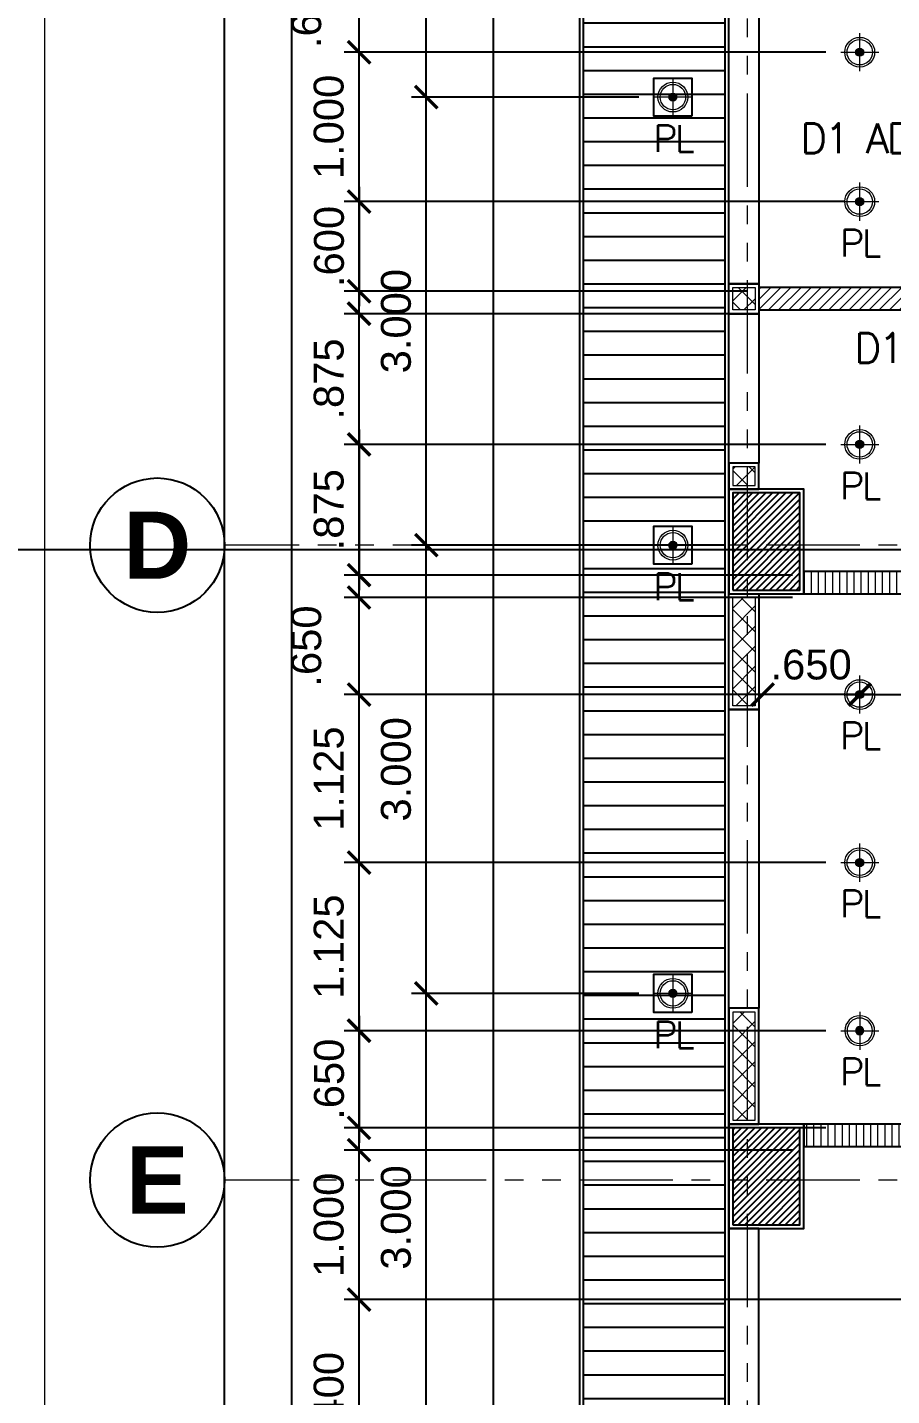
# Model space of a CAD drawing. Header units: metres. Extents: x -12400 to 1, y 0 to 106422.
# Drawn here: x -12243.97 to -12238.19, y 106340.29 to 106349.45 of the extents above; entities that cross this region are included whole.
import ezdxf
from ezdxf.enums import TextEntityAlignment as Align

# ---------------------------------------------------------------- set-up
doc = ezdxf.new("R2010")
doc.units = ezdxf.units.M
doc.header["$PDMODE"] = 35
doc.linetypes.add('CENTER', pattern=[2, 1.25, -0.25, 0.25, -0.25])
doc.linetypes.add('PHANTOM2', pattern=[1.25, 0.625, -0.125, 0.125, -0.125, 0.125, -0.125])
for name, color, linetype, lineweight in [('A-DIM-100', 8, 'Continuous', 0), ('DIM 001', 251, 'Continuous', 13), ('HATCH', 250, 'Continuous', 5), ('LAYOUT', 1, 'Continuous', 20), ('LF 001', 51, 'Continuous', 20), ('TBLOCK-BORDER-OUTSIDE', 240, 'Continuous', 0)]:
    doc.layers.add(name, color=color, linetype=linetype, lineweight=lineweight)
for name, color, linetype in [('E_FIX_LIGHT1', 2, 'Continuous'), ('lighting', 1, 'Continuous'), ('S-GRID', 155, 'Continuous'), ('stone', 15, 'Continuous'), ('txt', 2, 'Continuous')]:
    doc.layers.add(name, color=color, linetype=linetype)
doc.layers.add('GUIDELINES', color=206, linetype='Continuous', plot=False)
doc.styles.add('DIMTXT-100', font='arial.ttf')
doc.styles.add('sans serif', font='sanssb__.ttf')
doc.styles.add('swis721', font='swiss.ttf')
doc.styles.add('T.25', font='romans.shx', dxfattribs={"height": 0.2})
doc.dimstyles.new('D-100', dxfattribs={"dimtxt": 0.2, "dimasz": 0.15, "dimexe": 0.1, "dimexo": 0.1, "dimgap": 0.1, "dimtad": 1, "dimdec": 3, "dimzin": 4, "dimdsep": 46, "dimtxsty": 'DIMTXT-100', "dimblk": 'ARCHTICK', "dimcen": 0.2, "dimdle": 0.1, "dimclrd": 8, "dimclre": 8, "dimclrt": 2, "dimadec": 0, "dimazin": 1, "dimtfac": 1, "dimtdec": 3, "dimtofl": 0, "dimtmove": 2, "dimatfit": 3, "dimfxl": 1, "dimarcsym": 0})
doc.dimstyles.new('DIM 200', dxfattribs={"dimtxt": 200, "dimasz": 1, "dimexe": 0, "dimexo": 40, "dimgap": 50, "dimtad": 1, "dimtoh": 1, "dimdec": 0, "dimlfac": 2, "dimtxsty": 'swis721', "dimblk": 'CIR', "dimcen": 0, "dimclrd": 155, "dimclre": 155, "dimclrt": 4, "dimadec": 0, "dimazin": 0, "dimtfac": 1, "dimtdec": 0, "dimtix": 1, "dimtmove": 1, "dimatfit": 3, "dimldrblk": 'CIR', "dimfxl": 0, "dimarcsym": 0})

# ---------------------------------------------------------------- blocks, each defined once
blk = doc.blocks.new('CIR')
at = {"color": 4}
blk.add_circle((0, 0), 50, dxfattribs=at)
blk = doc.blocks.new('grid_designation')
blk.add_circle((0, 500), 500)
at = {"color": 3, "style": 'sans serif'}
blk.add_attdef('A', text='', height=471, dxfattribs=at).set_placement((0, 500), align=Align.MIDDLE_CENTER)
blk = doc.blocks.new('*U92')
at = {"layer": 'HATCH'}
h = blk.add_hatch(dxfattribs=at)
h.set_pattern_fill('ANSI37', color=256, scale=0.03, angle=-180)
h.set_pattern_definition([(225, (-0.9125000000286692, 0), (0.06735192090801863, -0.06735192090801868), []), (314.9999999999999, (-0.9125000000286692, 0), (0.06735192090801868, 0.06735192090801861), [])])
h.paths.add_polyline_path([(0.02500000000873115, 0.1749999999883585), (0.02500000000873115, 0.02499999999417923), (0.1499999999767877, 0.02499999999417923), (0.1499999999767877, 0.1749999999883585)])
blk.add_lwpolyline([(0, 0.1999999999825377), (0, 0), (0.1749999999709669, 0), (0.1749999999709669, 0.1999999999825377)], close=True)
blk.add_lwpolyline([(0.02500000000873115, 0.1749999999883585), (0.02500000000873115, 0.02499999999417923), (0.1499999999767877, 0.02499999999417923), (0.1499999999767877, 0.1749999999883585)], close=True, dxfattribs=at)
blk = doc.blocks.new('*U38')
at = {"layer": 'HATCH'}
h = blk.add_hatch(dxfattribs=at)
h.set_pattern_fill('ANSI37', color=256, scale=0.03, angle=-180)
h.set_pattern_definition([(225, (-0.3124999999937447, 0), (0.06735192090801863, -0.06735192090801868), []), (314.9999999999999, (-0.3124999999937447, 0), (0.06735192090801868, 0.06735192090801861), [])])
h.paths.add_polyline_path([(0.02500000000873115, 0.1749999999883585), (0.02500000000873115, 0.02499999999417923), (0.7500000000117122, 0.02499999999417923), (0.7500000000117122, 0.1749999999883585)])
blk.add_lwpolyline([(0, 0.1999999999825377), (0, 0), (0.7750000000058914, 0), (0.7750000000058914, 0.1999999999825377)], close=True)
blk.add_lwpolyline([(0.02500000000873115, 0.1749999999883585), (0.02500000000873115, 0.02499999999417923), (0.7500000000117122, 0.02499999999417923), (0.7500000000117122, 0.1749999999883585)], close=True, dxfattribs=at)
blk = doc.blocks.new('*U93')
at = {"layer": 'HATCH'}
h = blk.add_hatch(dxfattribs=at)
h.set_pattern_fill('ANSI37', color=256, scale=0.03, angle=-180)
h.set_pattern_definition([(225, (-0.8874999999326265, 0), (0.06735192090801863, -0.06735192090801868), []), (314.9999999999999, (-0.8874999999326265, 0), (0.06735192090801868, 0.06735192090801861), [])])
h.paths.add_polyline_path([(0.02500000000873115, 0.1749999999883585), (0.02500000000873115, 0.02499999999417923), (0.1750000000728303, 0.02499999999417923), (0.1750000000728303, 0.1749999999883585)])
blk.add_lwpolyline([(0, 0.1999999999825377), (0, 0), (0.2000000000670096, 0), (0.2000000000670096, 0.1999999999825377)], close=True)
blk.add_lwpolyline([(0.02500000000873115, 0.1749999999883585), (0.02500000000873115, 0.02499999999417923), (0.1750000000728303, 0.02499999999417923), (0.1750000000728303, 0.1749999999883585)], close=True, dxfattribs=at)
blk = doc.blocks.new('*U99')
at = {"layer": 'HATCH'}
h = blk.add_hatch(dxfattribs=at)
h.set_pattern_fill('ANSI31', color=256, scale=0.015)
h.set_pattern_definition([(45, (12093.99919102858, -106406.0665946045), (-0.03367596045400933, 0.03367596045400933), [])])
h.paths.add_polyline_path([(0, 0.1499999999941792), (0, 0), (2.725000000077557, 0), (2.725000000077557, 0.1499999999941792)])
at = {"color": 3}
blk.add_lwpolyline([(2.725000000077557, 0), (2.725000000077557, 0.1499999999941792), (0, 0.1499999999941792), (0, 0)], close=True, dxfattribs=at)
blk = doc.blocks.new('*U85')
at = {"layer": 'HATCH'}
h = blk.add_hatch(dxfattribs=at)
h.set_pattern_fill('ANSI31', color=256, scale=0.015, angle=45)
h.set_pattern_definition([(90, (12098.36169102851, -106406.4165946045), (-0.04762500000000001, 0), [])])
h.paths.add_polyline_path([(0, 0.1499999999796273), (0, 0), (7.087499999999636, 0), (7.087499999999636, 0.1499999999796273)])
at = {"color": 3}
blk.add_lwpolyline([(7.087499999999636, 0), (7.087499999999636, 0.1499999999796273), (0, 0.1499999999796273), (0, 0)], close=True, dxfattribs=at)
blk = doc.blocks.new('*U88')
at = {"layer": 'HATCH'}
h = blk.add_hatch(dxfattribs=at)
h.set_pattern_fill('ANSI31', color=256, scale=0.015, angle=45)
h.set_pattern_definition([(90, (12093.94919102851, -106406.4165946045), (-0.04762500000000001, 0), [])])
h.paths.add_polyline_path([(0, 0.1499999999796273), (0, 0), (2.675000000008367, 0), (2.675000000008367, 0.1499999999796273)])
at = {"color": 3}
blk.add_lwpolyline([(2.675000000008367, 0), (2.675000000008367, 0.1499999999796273), (0, 0.1499999999796273), (0, 0)], close=True, dxfattribs=at)
blk = doc.blocks.new('2FCOLUMNS')
h = blk.add_hatch()
h.set_pattern_fill('ANSI31', color=8, scale=0.01)
h.set_pattern_definition([(45, (12128.21296792571, -106237.5702236537), (-0.02245064030267288, 0.02245064030267288), [])])
h.paths.add_polyline_path([(0.02499999999599822, 18.02499999999418), (0.4749999999967258, 18.02499999999418), (0.4749999999967258, 18.67500000000291), (0.02499999999599822, 18.67500000000291)])
h.paths.add_polyline_path([(4.924999999997453, 18.67500000000291), (4.924999999997453, 18.22499999999127), (4.274999999997817, 18.22499999999127), (4.274999999997817, 18.67500000000291)])
h.paths.add_polyline_path([(9.174999999997453, 18.02499999999418), (8.724999999996726, 18.02499999999418), (8.724999999996726, 18.67500000000291), (9.174999999997453, 18.67500000000291)])
h.paths.add_polyline_path([(13.42499999999745, 17.52499999999418), (13.42499999999745, 17.97500000000582), (12.77499999999782, 17.97500000000582), (12.77499999999782, 17.52499999999418)])
h.paths.add_polyline_path([(17.024999999996, 18.02499999999418), (17.47499999999673, 18.02499999999418), (17.47499999999673, 18.67500000000291), (17.024999999996, 18.67500000000291)])
h.paths.add_polyline_path([(21.274999999996, 18.67500000000291), (21.274999999996, 18.22499999999127), (21.92499999999563, 18.22499999999127), (21.92499999999563, 18.67500000000291)])
h.paths.add_polyline_path([(26.17499999999563, 18.02499999999418), (25.72499999999491, 18.02499999999418), (25.72499999999491, 18.67500000000291), (26.17499999999563, 18.67500000000291)])
h.paths.add_polyline_path([(26.17499999999563, 13.27499999999418), (25.72499999999491, 13.27499999999418), (25.72499999999491, 13.92500000000291), (26.17499999999563, 13.92500000000291)])
h.paths.add_polyline_path([(21.37499999999636, 13.27499999999418), (21.82499999999709, 13.27499999999418), (21.82499999999709, 13.92500000000291), (21.37499999999636, 13.92500000000291)])
h.paths.add_polyline_path([(17.024999999996, 13.27499999999418), (17.47499999999673, 13.27499999999418), (17.47499999999673, 13.92500000000291), (17.024999999996, 13.92500000000291)])
h.paths.add_polyline_path([(12.92499999999563, 13.27499999999418), (13.32499999999709, 13.27499999999418), (13.32499999999709, 13.67500000000291), (12.92499999999563, 13.67500000000291)])
h.paths.add_polyline_path([(9.174999999997453, 13.27499999999418), (8.724999999996726, 13.27499999999418), (8.724999999996726, 13.92500000000291), (9.174999999997453, 13.92500000000291)])
h.paths.add_polyline_path([(4.82499999999709, 13.27499999999418), (4.374999999996362, 13.27499999999418), (4.374999999996362, 13.92500000000291), (4.82499999999709, 13.92500000000291)])
h.paths.add_polyline_path([(0.02499999999599822, 13.27499999999418), (0.4749999999967258, 13.27499999999418), (0.4749999999967258, 13.92500000000291), (0.02499999999599822, 13.92500000000291)])
h.paths.add_polyline_path([(0.02499999999599822, 9.02499999999418), (0.4749999999967258, 9.02499999999418), (0.4749999999967258, 9.67500000000291), (0.02499999999599822, 9.67500000000291)])
h.paths.add_polyline_path([(9.174999999997453, 9.02499999999418), (8.724999999996726, 9.02499999999418), (8.724999999996726, 9.67500000000291), (9.174999999997453, 9.67500000000291)])
h.paths.add_polyline_path([(17.024999999996, 9.02499999999418), (17.47499999999673, 9.02499999999418), (17.47499999999673, 9.67500000000291), (17.024999999996, 9.67500000000291)])
h.paths.add_polyline_path([(26.17499999999563, 9.02499999999418), (25.72499999999491, 9.02499999999418), (25.72499999999491, 9.67500000000291), (26.17499999999563, 9.67500000000291)])
h.paths.add_polyline_path([(26.17499999999563, 4.774999999994179), (25.72499999999491, 4.774999999994179), (25.72499999999491, 5.42500000000291), (26.17499999999563, 5.42500000000291)])
h.paths.add_polyline_path([(21.82499999999709, 4.774999999994179), (21.37499999999636, 4.774999999994179), (21.37499999999636, 5.42500000000291), (21.82499999999709, 5.42500000000291)])
h.paths.add_polyline_path([(17.024999999996, 4.774999999994179), (17.47499999999673, 4.774999999994179), (17.47499999999673, 5.42500000000291), (17.024999999996, 5.42500000000291)])
h.paths.add_polyline_path([(13.32499999999709, 4.774999999994179), (12.87499999999636, 4.774999999994179), (12.87499999999636, 5.42500000000291), (13.32499999999709, 5.42500000000291)])
h.paths.add_polyline_path([(9.174999999997453, 4.774999999994179), (8.724999999996726, 4.774999999994179), (8.724999999996726, 5.42500000000291), (9.174999999997453, 5.42500000000291)])
h.paths.add_polyline_path([(4.374999999996362, 4.774999999994179), (4.82499999999709, 4.774999999994179), (4.82499999999709, 5.42500000000291), (4.374999999996362, 5.42500000000291)])
h.paths.add_polyline_path([(0.02499999999599822, 4.774999999994179), (0.4749999999967258, 4.774999999994179), (0.4749999999967258, 5.42500000000291), (0.02499999999599822, 5.42500000000291)])
h.paths.add_polyline_path([(0.02499999999599822, 2.25), (0.4749999999967258, 2.25), (0.4749999999967258, 2.900000000008731), (0.02499999999599822, 2.900000000008731)])
h.paths.add_polyline_path([(0.0249999999996362, 0.02499999999417923), (0.4250000000010914, 0.02499999999417923), (0.4250000000010914, 0.4250000000029104), (0.0249999999996362, 0.4250000000029104)])
h.paths.add_polyline_path([(2.899999999997817, 0.02500000000873115), (2.899999999997817, 0.4750000000203727), (2.249999999998181, 0.4750000000203727), (2.249999999998181, 0.02500000000873115)])
h.paths.add_polyline_path([(4.924999999997453, 0.02500000000873115), (4.924999999997453, 0.4750000000203727), (4.274999999997817, 0.4750000000203727), (4.274999999997817, 0.02500000000873115)])
h.paths.add_polyline_path([(9.174999999997453, 0.02500000000873115), (8.724999999996726, 0.02500000000873115), (8.724999999996726, 0.6750000000174623), (9.174999999997453, 0.6750000000174623)])
h.paths.add_polyline_path([(13.42499999999745, 1.025000000008731), (13.42499999999745, 1.475000000020373), (12.77499999999782, 1.475000000020373), (12.77499999999782, 1.025000000008731)])
h.paths.add_polyline_path([(17.024999999996, 0.02500000000873115), (17.47499999999673, 0.02500000000873115), (17.47499999999673, 0.6750000000174623), (17.024999999996, 0.6750000000174623)])
h.paths.add_polyline_path([(21.274999999996, 0.02500000000873115), (21.274999999996, 0.4750000000203727), (21.92499999999563, 0.4750000000203727), (21.92499999999563, 0.02500000000873115)])
h.paths.add_polyline_path([(26.17499999999563, 0.02500000000873115), (25.72499999999491, 0.02500000000873115), (25.72499999999491, 0.6750000000174623), (26.17499999999563, 0.6750000000174623)])
at = {"color": 7}
for points in [[(-3.637978807091713e-12, 9), (0.499999999996362, 9), (0.499999999996362, 9.69999999999709), (-3.637978807091713e-12, 9.69999999999709)], [(-3.637978807091713e-12, 4.75), (0.499999999996362, 4.75), (0.499999999996362, 5.44999999999709), (-3.637978807091713e-12, 5.44999999999709)]]:
    blk.add_lwpolyline(points, close=True, dxfattribs=at)
at = {"layer": 'stone', "color": 5}
for points in [[(0.02499999999599822, 9.02499999999418), (0.4749999999967258, 9.02499999999418), (0.4749999999967258, 9.67500000000291), (0.02499999999599822, 9.67500000000291)], [(0.02499999999599822, 4.774999999994179), (0.4749999999967258, 4.774999999994179), (0.4749999999967258, 5.42500000000291), (0.02499999999599822, 5.42500000000291)]]:
    blk.add_lwpolyline(points, close=True, dxfattribs=at)
blk = doc.blocks.new('L1')
at = {"layer": 'LF 001', "lineweight": 20, "ltscale": 1500}
h = blk.add_hatch(color=256, dxfattribs=at)
edge = h.paths.add_edge_path()
edge.add_arc((1.13686837721616e-13, -1.13686837721616e-13), 0.0318958546358772, 0, 360)
at = {"layer": 'LF 001', "color": 76, "lineweight": 18, "ltscale": 1500}
for points in [[(1.13686837721616e-13, 0.1499999999997499), (1.13686837721616e-13, -0.1500000000000909)], [(-0.1499999999999773, -1.13686837721616e-13), (0.1500000000000909, -1.13686837721616e-13)]]:
    blk.add_lwpolyline(points, dxfattribs=at)
at = {"layer": 'LF 001', "ltscale": 1500}
blk.add_lwpolyline([(-0.09999999999990905, -1.13686837721616e-13, -1), (0.1000000000000227, -1.13686837721616e-13, -1)], format="xyb", close=True, dxfattribs=at)
at = {"layer": 'LF 001', "lineweight": 20, "ltscale": 1500}
blk.add_circle((1.13686837721616e-13, -1.13686837721616e-13), 0.0318958546358772, dxfattribs=at)
blk = doc.blocks.new('LO')
at = {"layer": 'LAYOUT', "xscale": 1000, "yscale": 1000, "zscale": 1000}
blk.add_blockref('L1', (0, 0), dxfattribs=at)
blk = doc.blocks.new('*U1960')
at = {"layer": 'LF 001', "ltscale": 1500}
blk.add_circle((0, -3.995415109869782e-14), 0.0998520709958535, dxfattribs=at)
at = {"layer": 'lighting', "xscale": 0.0008492979043710491, "yscale": 0.0008492979043710491, "zscale": 0.0008492979043710491}
blk.add_blockref('LO', (0, -3.995415109869782e-14), dxfattribs=at)
blk = doc.blocks.new('RCP_2F')
h = blk.add_hatch()
h.set_pattern_fill('ANSI31', color=8, scale=0.05, angle=135)
h.set_pattern_definition([(180, (0, 0), (-1.387778780781446e-17, -0.15875), [])])
h.paths.add_polyline_path([(-12128.23796792571, 106309.9525612784), (-12129.18796792572, 106310.9025612784), (-12129.18796792572, 106290.3232719565), (-12128.23796792571, 106291.2732719565)])
at = {"color": 1}
for points in [[(-12128.21296792572, 106309.9629166174), (-12129.21296792572, 106310.9629166174), (-12129.21296792572, 106290.2629166174), (-12128.21296792571, 106291.2629166174)], [(-12128.21296792572, 106304.3379166175), (-12128.01296792574, 106304.3379166175), (-12128.01296792574, 106302.3379166175), (-12128.21296792572, 106302.3379166175)], [(-12128.46057324005, 106303.4605219318), (-12128.71536261136, 106303.4605219318), (-12128.71536261136, 106303.7153113031), (-12128.46057324005, 106303.7153113031)], [(-12128.21296792572, 106302.1379166174), (-12128.01296792573, 106302.1379166174), (-12128.01296792573, 106301.1379166174), (-12128.21296792572, 106301.1379166174)], [(-12128.46057324005, 106300.4605219318), (-12128.71536261136, 106300.4605219318), (-12128.71536261136, 106300.7153113031), (-12128.46057324005, 106300.7153113031)], [(-12128.21296792572, 106299.4879166174), (-12128.01296792573, 106299.4879166174), (-12128.01296792573, 106297.4879166174), (-12128.21296792572, 106297.4879166174)], [(-12128.46057324005, 106297.4605219318), (-12128.71536261136, 106297.4605219318), (-12128.71536261136, 106297.7153113031), (-12128.46057324005, 106297.7153113031)], [(-12128.21296792572, 106294.1879166174), (-12128.01296792573, 106294.1879166174), (-12128.01296792573, 106296.0129166174), (-12128.21296792572, 106296.0129166174)]]:
    blk.add_lwpolyline(points, close=True, dxfattribs=at)
at = {"color": 8}
blk.add_lwpolyline([(-12128.23796792571, 106309.9525612784), (-12129.18796792572, 106310.9025612784), (-12129.18796792572, 106290.3232719565), (-12128.23796792571, 106291.2732719565)], close=True, dxfattribs=at)
for name, p in [('2FCOLUMNS', (-12128.21296792571, 106291.2629166174)), ('*U99', (-12128.01296792574, 106302.1629166174)), ('*U85', (-12127.71296792572, 106300.2629166174)), ('*U88', (-12127.71296792572, 106296.5629166174))]:
    blk.add_blockref(name, p)
at = {"xscale": -1, "rotation": 90}
for name, p in [('*U93', (-12128.01296792574, 106302.3379166175)), ('*U38', (-12128.01296792573, 106300.2629166174))]:
    blk.add_blockref(name, p, dxfattribs=at)
at = {"rotation": 90}
for name, p in [('*U92', (-12128.01296792573, 106300.9629166174)), ('*U38', (-12128.01296792573, 106296.7129166174))]:
    blk.add_blockref(name, p, dxfattribs=at)
at = {"layer": 'E_FIX_LIGHT1'}
for p, rotation in [((-12127.33796792573, 106303.8879166174), 90), ((-12128.58796792571, 106303.5879166174), 270), ((-12127.33796792573, 106302.8879166174), 90), ((-12127.33796792573, 106301.2629166174), 90), ((-12128.58796792571, 106300.5879166174), 270), ((-12127.33796792573, 106299.5879166174), 90), ((-12127.33796792573, 106298.4629166174), 90), ((-12128.58796792571, 106297.5879166174), 270)]:
    blk.add_blockref('*U1960', p, dxfattribs=dict(at, rotation=rotation))
at = {"layer": 'E_FIX_LIGHT1', "xscale": -1, "rotation": 90}
blk.add_blockref('*U1960', (-12127.33796792573, 106297.3379166174), dxfattribs=at)
at = {"layer": 'txt', "color": 6, "linetype": 'Continuous', "char_height": 0.18, "attachment_point": 5, "style": 'T.25'}
for insert in [(-12128.58796792571, 106303.3105219318), (-12127.33796792573, 106302.6105219318), (-12127.33796792573, 106300.9855219318), (-12128.58796792571, 106300.3105219318), (-12127.33796792573, 106299.313211), (-12127.33796792573, 106298.188211), (-12128.58796792571, 106297.3105219318), (-12127.33796792573, 106297.063211)]:
    blk.add_mtext_dynamic_manual_height_columns('{\\T0.9;PL}', width=0.6453045245441018, gutter_width=0.001, heights=[0], dxfattribs=dict(at, insert=insert))
blk = doc.blocks.new('_ArchTick')
at = {"color": 0, "linetype": 'ByBlock', "const_width": 0.15}
blk.add_lwpolyline([(-0.5, -0.5), (0.5, 0.5)], dxfattribs=at)
blk = doc.blocks.new('*D705')
at = {"layer": 'DEFPOINTS', "color": 0, "transparency": 16777216}
for p in [(-12241.75441529415, 106340.9365394432), (-12237.95441529416, 106340.9365394432), (-12238.45441529417, 106339.5365394432)]:
    blk.add_point(p, dxfattribs=at)
at = {"layer": 'DIM 001', "color": 8, "lineweight": -2, "transparency": 16777216}
for p, q in [((-12241.75441529415, 106339.4365394432), (-12241.75441529415, 106341.0365394432)), ((-12238.05441529416, 106340.9365394432), (-12241.85441529415, 106340.9365394432)), ((-12238.55441529417, 106339.5365394432), (-12241.85441529415, 106339.5365394432))]:
    blk.add_line(p, q, dxfattribs=at)
at = {"layer": 'DIM 001', "color": 8, "lineweight": -2, "transparency": 16777216, "xscale": 0.15, "yscale": 0.15, "zscale": 0.15}
for p, rotation in [((-12241.75441529415, 106340.9365394432), 90), ((-12241.75441529415, 106339.5365394432), 270)]:
    blk.add_blockref('_ArchTick', p, dxfattribs=dict(at, rotation=rotation))
at = {"layer": 'DIM 001', "color": 2, "transparency": 16777216, "insert": (-12241.95652989167, 106340.2365394432), "char_height": 0.2, "attachment_point": 5, "rotation": 90, "style": 'DIMTXT-100'}
blk.add_mtext('1.400', dxfattribs=at)
blk = doc.blocks.new('*D706')
at = {"layer": 'DEFPOINTS', "color": 0, "transparency": 16777216}
for p in [(-12241.75441529416, 106341.9365394432), (-12238.75441529414, 106341.9365394432), (-12237.95441529416, 106340.9365394432)]:
    blk.add_point(p, dxfattribs=at)
at = {"layer": 'DIM 001', "color": 8, "lineweight": -2, "transparency": 16777216}
for p, q in [((-12241.75441529416, 106340.8365394432), (-12241.75441529416, 106342.0365394432)), ((-12238.85441529414, 106341.9365394432), (-12241.85441529416, 106341.9365394432)), ((-12238.05441529416, 106340.9365394432), (-12241.85441529416, 106340.9365394432))]:
    blk.add_line(p, q, dxfattribs=at)
at = {"layer": 'DIM 001', "color": 8, "lineweight": -2, "transparency": 16777216, "xscale": 0.15, "yscale": 0.15, "zscale": 0.15}
for p, rotation in [((-12241.75441529416, 106341.9365394432), 90), ((-12241.75441529416, 106340.9365394432), 270)]:
    blk.add_blockref('_ArchTick', p, dxfattribs=dict(at, rotation=rotation))
at = {"layer": 'DIM 001', "color": 2, "transparency": 16777216, "insert": (-12241.95652989168, 106341.4365394432), "char_height": 0.2, "attachment_point": 5, "rotation": 90, "style": 'DIMTXT-100'}
blk.add_mtext('1.000', dxfattribs=at)
blk = doc.blocks.new('*D709')
at = {"layer": 'DEFPOINTS', "color": 0, "transparency": 16777216}
for p in [(-12238.53180997982, 106342.7365394432), (-12241.75441529415, 106342.0865394432), (-12238.53180997982, 106342.0865394432)]:
    blk.add_point(p, dxfattribs=at)
at = {"layer": 'DIM 001', "color": 8, "lineweight": -2, "transparency": 16777216}
for p, q in [((-12241.75441529415, 106342.8365394432), (-12241.75441529415, 106341.9865394432)), ((-12238.63180997982, 106342.7365394432), (-12241.85441529415, 106342.7365394432)), ((-12238.63180997982, 106342.0865394432), (-12241.85441529415, 106342.0865394432))]:
    blk.add_line(p, q, dxfattribs=at)
at = {"layer": 'DIM 001', "color": 8, "lineweight": -2, "transparency": 16777216, "xscale": 0.15, "yscale": 0.15, "zscale": 0.15}
for p, rotation in [((-12241.75441529415, 106342.7365394432), 90), ((-12241.75441529415, 106342.0865394432), 270)]:
    blk.add_blockref('_ArchTick', p, dxfattribs=dict(at, rotation=rotation))
at = {"layer": 'DIM 001', "color": 2, "transparency": 16777216, "insert": (-12241.95441529413, 106342.4115394432), "char_height": 0.2, "attachment_point": 5, "rotation": 90, "style": 'DIMTXT-100'}
blk.add_mtext('.650', dxfattribs=at)
blk = doc.blocks.new('*D710')
at = {"layer": 'DEFPOINTS', "color": 0, "transparency": 16777216}
for p in [(-12241.75441529416, 106343.8615394432), (-12238.53180997982, 106343.8615394432), (-12238.53180997982, 106342.7365394432)]:
    blk.add_point(p, dxfattribs=at)
at = {"layer": 'DIM 001', "color": 8, "lineweight": -2, "transparency": 16777216}
for p, q in [((-12241.75441529416, 106342.6365394432), (-12241.75441529416, 106343.9615394432)), ((-12238.63180997982, 106343.8615394432), (-12241.85441529416, 106343.8615394432)), ((-12238.63180997982, 106342.7365394432), (-12241.85441529416, 106342.7365394432))]:
    blk.add_line(p, q, dxfattribs=at)
at = {"layer": 'DIM 001', "color": 8, "lineweight": -2, "transparency": 16777216, "xscale": 0.15, "yscale": 0.15, "zscale": 0.15}
for p, rotation in [((-12241.75441529416, 106343.8615394432), 90), ((-12241.75441529416, 106342.7365394432), 270)]:
    blk.add_blockref('_ArchTick', p, dxfattribs=dict(at, rotation=rotation))
at = {"layer": 'DIM 001', "color": 2, "transparency": 16777216, "insert": (-12241.95652989167, 106343.2990394432), "char_height": 0.2, "attachment_point": 5, "rotation": 90, "style": 'DIMTXT-100'}
blk.add_mtext('1.125', dxfattribs=at)
blk = doc.blocks.new('*D711')
at = {"layer": 'DEFPOINTS', "color": 0, "transparency": 16777216}
for p in [(-12241.75441529416, 106344.9865394432), (-12238.53180997982, 106344.9865394432), (-12238.53180997982, 106343.8615394432)]:
    blk.add_point(p, dxfattribs=at)
at = {"layer": 'DIM 001', "color": 8, "lineweight": -2, "transparency": 16777216}
for p, q in [((-12241.75441529416, 106343.7615394432), (-12241.75441529416, 106345.0865394432)), ((-12238.63180997982, 106344.9865394432), (-12241.85441529416, 106344.9865394432)), ((-12238.63180997982, 106343.8615394432), (-12241.85441529416, 106343.8615394432))]:
    blk.add_line(p, q, dxfattribs=at)
at = {"layer": 'DIM 001', "color": 8, "lineweight": -2, "transparency": 16777216, "xscale": 0.15, "yscale": 0.15, "zscale": 0.15}
for p, rotation in [((-12241.75441529416, 106344.9865394432), 90), ((-12241.75441529416, 106343.8615394432), 270)]:
    blk.add_blockref('_ArchTick', p, dxfattribs=dict(at, rotation=rotation))
at = {"layer": 'DIM 001', "color": 2, "transparency": 16777216, "insert": (-12241.95652989167, 106344.4240394432), "char_height": 0.2, "attachment_point": 5, "rotation": 90, "style": 'DIMTXT-100'}
blk.add_mtext('1.125', dxfattribs=at)
blk = doc.blocks.new('*D712')
at = {"layer": 'DEFPOINTS', "color": 0, "transparency": 16777216}
for p in [(-12241.75441529417, 106345.6365394432), (-12238.75441529414, 106345.6365394432), (-12238.53180997982, 106344.9865394432)]:
    blk.add_point(p, dxfattribs=at)
at = {"layer": 'DIM 001', "color": 8, "lineweight": -2, "transparency": 16777216}
for p, q in [((-12241.75441529417, 106344.8865394432), (-12241.75441529417, 106345.7365394432)), ((-12238.85441529414, 106345.6365394432), (-12241.85441529417, 106345.6365394432)), ((-12238.63180997982, 106344.9865394432), (-12241.85441529417, 106344.9865394432))]:
    blk.add_line(p, q, dxfattribs=at)
at = {"layer": 'DIM 001', "color": 8, "lineweight": -2, "transparency": 16777216, "xscale": 0.15, "yscale": 0.15, "zscale": 0.15}
for p, rotation in [((-12241.75441529417, 106345.6365394432), 90), ((-12241.75441529417, 106344.9865394432), 270)]:
    blk.add_blockref('_ArchTick', p, dxfattribs=dict(at, rotation=rotation))
at = {"layer": 'DIM 001', "color": 2, "transparency": 16777216, "insert": (-12242.10652989168, 106345.3115394432), "char_height": 0.2, "attachment_point": 5, "rotation": 90, "style": 'DIMTXT-100'}
blk.add_mtext('.650', dxfattribs=at)
blk = doc.blocks.new('*D713')
at = {"layer": 'DEFPOINTS', "color": 0, "transparency": 16777216}
for p in [(-12238.40441529416, 106344.9865394432), (-12237.09191529414, 106344.9865394432), (-12237.09191529414, 106344.9865394432)]:
    blk.add_point(p, dxfattribs=at)
at = {"layer": 'DIM 001', "color": 8, "lineweight": -2, "transparency": 16777216}
blk.add_line((-12238.50441529416, 106344.9865394432), (-12236.99191529414, 106344.9865394432), dxfattribs=at)
at = {"layer": 'DIM 001', "color": 8, "lineweight": -2, "transparency": 16777216, "xscale": 0.15, "yscale": 0.15, "zscale": 0.15, "rotation": 180}
blk.add_blockref('_ArchTick', (-12238.40441529416, 106344.9865394432), dxfattribs=at)
at = {"layer": 'DIM 001', "color": 8, "lineweight": -2, "transparency": 16777216, "xscale": 0.15, "yscale": 0.15, "zscale": 0.15}
blk.add_blockref('_ArchTick', (-12237.09191529414, 106344.9865394432), dxfattribs=at)
at = {"layer": 'DIM 001', "color": 2, "transparency": 16777216, "insert": (-12237.74816529415, 106345.1887222535), "char_height": 0.2, "attachment_point": 5, "style": 'DIMTXT-100'}
blk.add_mtext('1.313', dxfattribs=at)
blk = doc.blocks.new('*D627')
at = {"layer": 'DEFPOINTS', "color": 0, "transparency": 16777216}
for p in [(-12239.05441529416, 106344.9865394432), (-12239.05441529416, 106344.9865394432), (-12238.40441529416, 106344.9865394432)]:
    blk.add_point(p, dxfattribs=at)
at = {"layer": 'DIM 001', "color": 8, "lineweight": -2, "transparency": 16777216}
blk.add_line((-12238.30441529416, 106344.9865394432), (-12239.15441529416, 106344.9865394432), dxfattribs=at)
at = {"layer": 'DIM 001', "color": 8, "lineweight": -2, "transparency": 16777216, "xscale": 0.15, "yscale": 0.15, "zscale": 0.15, "rotation": 180}
blk.add_blockref('_ArchTick', (-12239.05441529416, 106344.9865394432), dxfattribs=at)
at = {"layer": 'DIM 001', "color": 8, "lineweight": -2, "transparency": 16777216, "xscale": 0.15, "yscale": 0.15, "zscale": 0.15}
blk.add_blockref('_ArchTick', (-12238.40441529416, 106344.9865394432), dxfattribs=at)
at = {"layer": 'DIM 001', "color": 2, "transparency": 16777216, "insert": (-12238.72941529416, 106345.1865394432), "char_height": 0.2, "attachment_point": 5, "style": 'DIMTXT-100'}
blk.add_mtext('.650', dxfattribs=at)
blk = doc.blocks.new('*D716')
at = {"layer": 'DEFPOINTS', "color": 0, "transparency": 16777216}
for p in [(-12238.53180997982, 106346.6615394432), (-12241.75441529414, 106345.7865394432), (-12238.75441529414, 106345.7865394432)]:
    blk.add_point(p, dxfattribs=at)
at = {"layer": 'DIM 001', "color": 8, "lineweight": -2, "transparency": 16777216}
for p, q in [((-12241.75441529414, 106346.7615394432), (-12241.75441529414, 106345.6865394432)), ((-12238.63180997982, 106346.6615394432), (-12241.85441529414, 106346.6615394432)), ((-12238.85441529414, 106345.7865394432), (-12241.85441529414, 106345.7865394432))]:
    blk.add_line(p, q, dxfattribs=at)
at = {"layer": 'DIM 001', "color": 8, "lineweight": -2, "transparency": 16777216, "xscale": 0.15, "yscale": 0.15, "zscale": 0.15}
for p, rotation in [((-12241.75441529414, 106346.6615394432), 90), ((-12241.75441529414, 106345.7865394432), 270)]:
    blk.add_blockref('_ArchTick', p, dxfattribs=dict(at, rotation=rotation))
at = {"layer": 'DIM 001', "color": 2, "transparency": 16777216, "insert": (-12241.95652989166, 106346.2240394432), "char_height": 0.2, "attachment_point": 5, "rotation": 90, "style": 'DIMTXT-100'}
blk.add_mtext('.875', dxfattribs=at)
blk = doc.blocks.new('*D628')
at = {"layer": 'DEFPOINTS', "color": 0, "transparency": 16777216}
for p in [(-12241.75441529415, 106347.5365394432), (-12239.05441529417, 106347.5365394432), (-12238.53180997982, 106346.6615394432)]:
    blk.add_point(p, dxfattribs=at)
at = {"layer": 'DIM 001', "color": 8, "lineweight": -2, "transparency": 16777216}
for p, q in [((-12241.75441529415, 106346.5615394432), (-12241.75441529415, 106347.6365394432)), ((-12239.15441529417, 106347.5365394432), (-12241.85441529415, 106347.5365394432)), ((-12238.63180997982, 106346.6615394432), (-12241.85441529415, 106346.6615394432))]:
    blk.add_line(p, q, dxfattribs=at)
at = {"layer": 'DIM 001', "color": 8, "lineweight": -2, "transparency": 16777216, "xscale": 0.15, "yscale": 0.15, "zscale": 0.15}
for p, rotation in [((-12241.75441529415, 106347.5365394432), 90), ((-12241.75441529415, 106346.6615394432), 270)]:
    blk.add_blockref('_ArchTick', p, dxfattribs=dict(at, rotation=rotation))
at = {"layer": 'DIM 001', "color": 2, "transparency": 16777216, "insert": (-12241.95652989167, 106347.0990394432), "char_height": 0.2, "attachment_point": 5, "rotation": 90, "style": 'DIMTXT-100'}
blk.add_mtext('.875', dxfattribs=at)
blk = doc.blocks.new('*D717')
at = {"layer": 'DEFPOINTS', "color": 0, "transparency": 16777216}
for p in [(-12238.53180997982, 106348.2865394432), (-12241.75441529415, 106347.6865394432), (-12239.05441529417, 106347.6865394432)]:
    blk.add_point(p, dxfattribs=at)
at = {"layer": 'DIM 001', "color": 8, "lineweight": -2, "transparency": 16777216}
for p, q in [((-12241.75441529415, 106348.3865394432), (-12241.75441529415, 106347.5865394432)), ((-12238.63180997982, 106348.2865394432), (-12241.85441529415, 106348.2865394432)), ((-12239.15441529417, 106347.6865394432), (-12241.85441529415, 106347.6865394432))]:
    blk.add_line(p, q, dxfattribs=at)
at = {"layer": 'DIM 001', "color": 8, "lineweight": -2, "transparency": 16777216, "xscale": 0.15, "yscale": 0.15, "zscale": 0.15}
for p, rotation in [((-12241.75441529415, 106348.2865394432), 90), ((-12241.75441529415, 106347.6865394432), 270)]:
    blk.add_blockref('_ArchTick', p, dxfattribs=dict(at, rotation=rotation))
at = {"layer": 'DIM 001', "color": 2, "transparency": 16777216, "insert": (-12241.95441529413, 106347.9865394432), "char_height": 0.2, "attachment_point": 5, "rotation": 90, "style": 'DIMTXT-100'}
blk.add_mtext('.600', dxfattribs=at)
blk = doc.blocks.new('*D718')
at = {"layer": 'DEFPOINTS', "color": 0, "transparency": 16777216}
for p in [(-12241.75441529416, 106349.2865394432), (-12238.53180997982, 106349.2865394432), (-12238.40441529416, 106348.2865394432)]:
    blk.add_point(p, dxfattribs=at)
at = {"layer": 'DIM 001', "color": 8, "lineweight": -2, "transparency": 16777216}
for p, q in [((-12241.75441529416, 106348.1865394432), (-12241.75441529416, 106349.3865394432)), ((-12238.63180997982, 106349.2865394432), (-12241.85441529416, 106349.2865394432)), ((-12238.50441529416, 106348.2865394432), (-12241.85441529416, 106348.2865394432))]:
    blk.add_line(p, q, dxfattribs=at)
at = {"layer": 'DIM 001', "color": 8, "lineweight": -2, "transparency": 16777216, "xscale": 0.15, "yscale": 0.15, "zscale": 0.15}
for p, rotation in [((-12241.75441529416, 106349.2865394432), 90), ((-12241.75441529416, 106348.2865394432), 270)]:
    blk.add_blockref('_ArchTick', p, dxfattribs=dict(at, rotation=rotation))
at = {"layer": 'DIM 001', "color": 2, "transparency": 16777216, "insert": (-12241.95652989167, 106348.7865394432), "char_height": 0.2, "attachment_point": 5, "rotation": 90, "style": 'DIMTXT-100'}
blk.add_mtext('1.000', dxfattribs=at)
blk = doc.blocks.new('*D755')
at = {"layer": 'DEFPOINTS', "color": 0, "transparency": 16777216}
for p in [(-12241.75441529416, 106349.8865394432), (-12239.05441529416, 106349.8865394432), (-12238.53180997982, 106349.2865394432)]:
    blk.add_point(p, dxfattribs=at)
at = {"layer": 'DIM 001', "color": 8, "lineweight": -2, "transparency": 16777216}
for p, q in [((-12241.75441529416, 106349.1865394432), (-12241.75441529416, 106349.9865394432)), ((-12239.15441529416, 106349.8865394432), (-12241.85441529416, 106349.8865394432)), ((-12238.63180997982, 106349.2865394432), (-12241.85441529416, 106349.2865394432))]:
    blk.add_line(p, q, dxfattribs=at)
at = {"layer": 'DIM 001', "color": 8, "lineweight": -2, "transparency": 16777216, "xscale": 0.15, "yscale": 0.15, "zscale": 0.15}
for p, rotation in [((-12241.75441529416, 106349.8865394432), 90), ((-12241.75441529416, 106349.2865394432), 270)]:
    blk.add_blockref('_ArchTick', p, dxfattribs=dict(at, rotation=rotation))
at = {"layer": 'DIM 001', "color": 2, "transparency": 16777216, "insert": (-12242.10652989167, 106349.5865394432), "char_height": 0.2, "attachment_point": 5, "rotation": 90, "style": 'DIMTXT-100'}
blk.add_mtext('.600', dxfattribs=at)
blk = doc.blocks.new('*D773')
at = {"layer": 'DEFPOINTS', "color": 0, "transparency": 16777216}
for p in [(-12241.30441529415, 106342.9865394432), (-12239.78180997979, 106342.9865394432), (-12239.78180997979, 106339.9865394432)]:
    blk.add_point(p, dxfattribs=at)
at = {"layer": 'DIM 001', "color": 8, "lineweight": -2, "transparency": 16777216}
for p, q in [((-12241.30441529415, 106339.8865394432), (-12241.30441529415, 106343.0865394432)), ((-12239.88180997979, 106342.9865394432), (-12241.40441529415, 106342.9865394432)), ((-12239.88180997979, 106339.9865394432), (-12241.40441529415, 106339.9865394432))]:
    blk.add_line(p, q, dxfattribs=at)
at = {"layer": 'DIM 001', "color": 8, "lineweight": -2, "transparency": 16777216, "xscale": 0.15, "yscale": 0.15, "zscale": 0.15}
for p, rotation in [((-12241.30441529415, 106342.9865394432), 90), ((-12241.30441529415, 106339.9865394432), 270)]:
    blk.add_blockref('_ArchTick', p, dxfattribs=dict(at, rotation=rotation))
at = {"layer": 'DIM 001', "color": 2, "transparency": 16777216, "insert": (-12241.50659810448, 106341.4865394432), "char_height": 0.2, "attachment_point": 5, "rotation": 90, "style": 'DIMTXT-100'}
blk.add_mtext('3.000', dxfattribs=at)
blk = doc.blocks.new('*D774')
at = {"layer": 'DEFPOINTS', "color": 0, "transparency": 16777216}
for p in [(-12241.30441529416, 106345.9865394432), (-12239.78180997979, 106345.9865394432), (-12239.78180997979, 106342.9865394432)]:
    blk.add_point(p, dxfattribs=at)
at = {"layer": 'DIM 001', "color": 8, "lineweight": -2, "transparency": 16777216}
for p, q in [((-12241.30441529416, 106342.8865394432), (-12241.30441529416, 106346.0865394432)), ((-12239.88180997979, 106345.9865394432), (-12241.40441529416, 106345.9865394432)), ((-12239.88180997979, 106342.9865394432), (-12241.40441529416, 106342.9865394432))]:
    blk.add_line(p, q, dxfattribs=at)
at = {"layer": 'DIM 001', "color": 8, "lineweight": -2, "transparency": 16777216, "xscale": 0.15, "yscale": 0.15, "zscale": 0.15}
for p, rotation in [((-12241.30441529416, 106345.9865394432), 90), ((-12241.30441529416, 106342.9865394432), 270)]:
    blk.add_blockref('_ArchTick', p, dxfattribs=dict(at, rotation=rotation))
at = {"layer": 'DIM 001', "color": 2, "transparency": 16777216, "insert": (-12241.50659810449, 106344.4865394432), "char_height": 0.2, "attachment_point": 5, "rotation": 90, "style": 'DIMTXT-100'}
blk.add_mtext('3.000', dxfattribs=at)
blk = doc.blocks.new('*D775')
at = {"layer": 'DEFPOINTS', "color": 0, "transparency": 16777216}
for p in [(-12241.30441529416, 106348.9865394432), (-12239.78180997979, 106348.9865394432), (-12239.78180997979, 106345.9865394432)]:
    blk.add_point(p, dxfattribs=at)
at = {"layer": 'DIM 001', "color": 8, "lineweight": -2, "transparency": 16777216}
for p, q in [((-12241.30441529416, 106345.8865394432), (-12241.30441529416, 106349.0865394432)), ((-12239.88180997979, 106348.9865394432), (-12241.40441529416, 106348.9865394432)), ((-12239.88180997979, 106345.9865394432), (-12241.40441529416, 106345.9865394432))]:
    blk.add_line(p, q, dxfattribs=at)
at = {"layer": 'DIM 001', "color": 8, "lineweight": -2, "transparency": 16777216, "xscale": 0.15, "yscale": 0.15, "zscale": 0.15}
for p, rotation in [((-12241.30441529416, 106348.9865394432), 90), ((-12241.30441529416, 106345.9865394432), 270)]:
    blk.add_blockref('_ArchTick', p, dxfattribs=dict(at, rotation=rotation))
at = {"layer": 'DIM 001', "color": 2, "transparency": 16777216, "insert": (-12241.5065981045, 106347.4865394432), "char_height": 0.2, "attachment_point": 5, "rotation": 90, "style": 'DIMTXT-100'}
blk.add_mtext('3.000', dxfattribs=at)
blk = doc.blocks.new('*D776')
at = {"layer": 'DEFPOINTS', "color": 0, "transparency": 16777216}
for p in [(-12241.30441529417, 106351.9865394432), (-12239.78180997979, 106351.9865394432), (-12239.78180997979, 106348.9865394432)]:
    blk.add_point(p, dxfattribs=at)
at = {"layer": 'DIM 001', "color": 8, "lineweight": -2, "transparency": 16777216}
for p, q in [((-12241.30441529417, 106348.8865394432), (-12241.30441529417, 106352.0865394432)), ((-12239.88180997979, 106351.9865394432), (-12241.40441529417, 106351.9865394432)), ((-12239.88180997979, 106348.9865394432), (-12241.40441529417, 106348.9865394432))]:
    blk.add_line(p, q, dxfattribs=at)
at = {"layer": 'DIM 001', "color": 8, "lineweight": -2, "transparency": 16777216, "xscale": 0.15, "yscale": 0.15, "zscale": 0.15}
for p, rotation in [((-12241.30441529417, 106351.9865394432), 90), ((-12241.30441529417, 106348.9865394432), 270)]:
    blk.add_blockref('_ArchTick', p, dxfattribs=dict(at, rotation=rotation))
at = {"layer": 'DIM 001', "color": 2, "transparency": 16777216, "insert": (-12241.50659810451, 106350.4865394432), "char_height": 0.2, "attachment_point": 5, "rotation": 90, "style": 'DIMTXT-100'}
blk.add_mtext('3.000', dxfattribs=at)
blk = doc.blocks.new('*D1524')
at = {"layer": 'DEFPOINTS', "color": 0, "transparency": 16777216}
for p in [(-12298.64187663414, 106345.9544916112), (-12298.64187663414, 106345.9544916112), (0.5999999999949068, 0.07500000001164153)]:
    blk.add_point(p, dxfattribs=at)
at = {"layer": 'DIM 001', "color": 8, "lineweight": -2, "transparency": 16777216}
for p, q in [((0.5999999999949068, 0.1750000000116415), (0.6000000000014186, 106346.0544916112)), ((0.7000000000014186, 106345.9544916112), (-12298.74187663415, 106345.9544916112))]:
    blk.add_line(p, q, dxfattribs=at)
at = {"layer": 'DIM 001', "color": 8, "lineweight": -2, "transparency": 16777216, "xscale": 0.15, "yscale": 0.15, "zscale": 0.15, "rotation": 180}
blk.add_blockref('_ArchTick', (-12298.64187663414, 106345.9544916112), dxfattribs=at)
at = {"layer": 'DIM 001', "color": 8, "lineweight": -2, "transparency": 16777216, "xscale": 0.15, "yscale": 0.15, "zscale": 0.15}
blk.add_blockref('_ArchTick', (0.6000000000014186, 106345.9544916112), dxfattribs=at)
at = {"layer": 'DIM 001', "color": 2, "transparency": 16777216, "insert": (-6149.020938317071, 106346.1566062088), "char_height": 0.2, "attachment_point": 5, "style": 'DIMTXT-100'}
blk.add_mtext('12299.242', dxfattribs=at)
blk = doc.blocks.new('A$Ceba0e023')
at = {"layer": 'TBLOCK-BORDER-OUTSIDE'}
blk.add_line((4.010526315688367, 2.506578947941307), (4.010526315688367, 48.42710526427254), dxfattribs=at)
blk.add_lwpolyline([(73.69342105253327, 2.506578948481547), (4.010526315688367, 2.506578948481547), (4.010526315688367, 48.42710526427254), (73.69342105253327, 48.42710526427254)], close=True, dxfattribs=at)
blk = doc.blocks.new('GRID1')
at = {"layer": 'S-GRID', "color": 155, "linetype": 'CENTER'}
ref = blk.add_blockref('grid_designation', (-12164.20441529414, 106398.1702236537), dxfattribs=dict(at, xscale=0.0009000000000000002, yscale=0.0009000000000000002, zscale=0.0009000000000000002))
ref.add_attrib('A', 'D', dxfattribs={"layer": '0', "color": 3, "height": 0.45, "style": 'sans serif'}).set_placement((-12164.20441529414, 106398.6202236537), align=Align.MIDDLE_CENTER)
ref = blk.add_blockref('grid_designation', (-12164.20441529414, 106393.9202236537), dxfattribs=dict(at, xscale=0.0009000000000000002, yscale=0.0009000000000000002, zscale=0.0009000000000000002))
ref.add_attrib('A', 'E', dxfattribs={"layer": '0', "color": 3, "height": 0.45, "style": 'sans serif'}).set_placement((-12164.20441529414, 106394.3702236537), align=Align.MIDDLE_CENTER)
at = {"color": 6, "linetype": 'PHANTOM2'}
for points in [[(-12160.25441529414, 106384.7702236537), (-12160.25441529414, 106412.5702236537)], [(-12130.75441529413, 106398.6202236537), (-12163.75441529414, 106398.6202236537)], [(-12130.75441529413, 106394.3702236537), (-12163.75441529414, 106394.3702236537)]]:
    blk.add_leader(points, dimstyle='DIM 200', override={"dimasz": 0.002, "dimgap": 60, "dimtad": 0}, dxfattribs=at)

msp = doc.modelspace()

# ---------------------------------------------------------------- linework, layer by layer
at = {"layer": 'GUIDELINES'}
for points in [[(-12242.65441529414, 106359.9365394432), (-12209.65441529414, 106359.9365394432), (-12209.65441529414, 106332.1365394432), (-12242.65441529414, 106332.1365394432)], [(-12242.20441529414, 106359.4865394432), (-12210.10441529414, 106359.4865394432), (-12210.10441529414, 106332.5865394432), (-12242.20441529414, 106332.5865394432)], [(-12241.75441529414, 106359.0365394432), (-12210.55441529414, 106359.0365394432), (-12210.55441529414, 106333.0365394432), (-12241.75441529414, 106333.0365394432)], [(-12241.30441529414, 106358.5865394432), (-12211.00441529414, 106358.5865394432), (-12211.00441529414, 106333.4865394432), (-12241.30441529414, 106333.4865394432)], [(-12241.30441529414, 106358.5865394432), (-12211.00441529414, 106358.5865394432), (-12211.00441529414, 106333.4865394432), (-12241.30441529414, 106333.4865394432)], [(-12240.85441529414, 106358.1365394432), (-12211.45441529414, 106358.1365394432), (-12211.45441529414, 106333.9365394432), (-12240.85441529414, 106333.9365394432)]]:
    msp.add_lwpolyline(points, close=True, dxfattribs=at)

# ---------------------------------------------------------------- block references
at = {"xscale": 0.999738737056323, "yscale": 0.999738737056323, "zscale": 0.999738737056323}
msp.add_blockref('A$Ceba0e023', (-12247.86641193386, 106313.6244439411), dxfattribs=at)
at = {"color": 1}
msp.add_blockref('RCP_2F', (-111.0664473684337, 45.39862282574177), dxfattribs=at)
at = {"layer": 'A-DIM-100'}
msp.add_blockref('GRID1', (-78.90000000000327, -52.63368421052292), dxfattribs=at)

# ---------------------------------------------------------------- texts
at = {"linetype": 'Continuous', "char_height": 0.2, "attachment_point": 5, "style": 'T.25'}
for s, insert in [('{\\T0.9;\\C3;D1 ADMIN UNIT- STORAGE ROOM}', (-12236.80441529415, 106348.7101887174)), ('{\\T0.9;\\C3;D1 ADMIN UNIT- SUPPLIES STORAGE}', (-12236.80441529415, 106347.1399801345))]:
    msp.add_mtext_dynamic_manual_height_columns(s, width=3.948849824658012, gutter_width=0.001, heights=[0], dxfattribs=dict(at, insert=insert))

# ---------------------------------------------------------------- dimensions: what is measured, and where the dimension line sits
at = {"layer": 'DIM 001'}
for base, p1, p2, picture, middle in [((-12241.30441529417, 106351.9865394432), (-12239.78180997979, 106348.9865394432), (-12239.78180997979, 106351.9865394432), '*D776', (-12241.50659810451, 106350.4865394432)), ((-12241.75441529416, 106349.8865394432), (-12238.53180997982, 106349.2865394432), (-12239.05441529416, 106349.8865394432), '*D755', (-12242.10652989167, 106349.5865394432)), ((-12241.75441529416, 106349.2865394432), (-12238.40441529416, 106348.2865394432), (-12238.53180997982, 106349.2865394432), '*D718', (-12241.95652989167, 106348.7865394432)), ((-12241.30441529416, 106348.9865394432), (-12239.78180997979, 106345.9865394432), (-12239.78180997979, 106348.9865394432), '*D775', (-12241.5065981045, 106347.4865394432)), ((-12241.75441529415, 106347.5365394432), (-12238.53180997982, 106346.6615394432), (-12239.05441529416, 106347.5365394432), '*D628', (-12241.95652989167, 106347.0990394432)), ((-12241.75441529414, 106345.7865394432), (-12238.53180997982, 106346.6615394432), (-12238.75441529414, 106345.7865394431), '*D716', (-12241.95652989166, 106346.2240394432)), ((-12241.30441529416, 106345.9865394432), (-12239.78180997979, 106342.9865394432), (-12239.78180997979, 106345.9865394432), '*D774', (-12241.50659810449, 106344.4865394432)), ((-12241.75441529417, 106345.6365394432), (-12238.53180997982, 106344.9865394432), (-12238.75441529414, 106345.6365394432), '*D712', (-12242.10652989168, 106345.3115394432)), ((-12241.75441529416, 106344.9865394432), (-12238.53180997981, 106343.8615394432), (-12238.53180997982, 106344.9865394432), '*D711', (-12241.95652989167, 106344.4240394432)), ((-12241.75441529416, 106343.8615394432), (-12238.53180997982, 106342.7365394432), (-12238.53180997981, 106343.8615394432), '*D710', (-12241.95652989167, 106343.2990394432)), ((-12241.30441529415, 106342.9865394432), (-12239.78180997979, 106339.9865394432), (-12239.78180997979, 106342.9865394432), '*D773', (-12241.50659810448, 106341.4865394432)), ((-12241.75441529416, 106341.9365394432), (-12237.95441529416, 106340.9365394432), (-12238.75441529414, 106341.9365394432), '*D706', (-12241.95652989168, 106341.4365394432)), ((-12241.75441529415, 106340.9365394432), (-12238.45441529416, 106339.5365394432), (-12237.95441529416, 106340.9365394432), '*D705', (-12241.95652989167, 106340.2365394432))]:
    dim = msp.add_linear_dim(base=base, p1=p1, p2=p2, angle=90, dimstyle='D-100', dxfattribs=at)
    dim.commit()
    dim.dimension.update_dxf_attribs({"geometry": picture, "text_midpoint": middle})
for base, p1, p2, picture, middle in [((-12241.75441529415, 106347.6865394432), (-12238.53180997982, 106348.2865394432), (-12239.05441529416, 106347.6865394432), '*D717', (-12241.95441529413, 106347.9865394432)), ((-12241.75441529415, 106342.0865394432), (-12238.53180997982, 106342.7365394432), (-12238.53180997982, 106342.0865394431), '*D709', (-12241.95441529413, 106342.4115394432))]:
    dim = msp.add_linear_dim(base=base, p1=p1, p2=p2, angle=90, dimstyle='D-100', dxfattribs=at)
    dim.commit()
    dim.dimension.update_dxf_attribs({"geometry": picture, "text_midpoint": middle, "dimtype": 160})
for base, p1, p2, picture, middle in [((-12298.64187663414, 106345.9544916112), (0.5999999999949068, 0.07500000001164153), (-12298.64187663414, 106345.9544916112), '*D1524', (-6149.020938317071, 106346.1566062088)), ((-12237.09191529414, 106344.9865394432), (-12238.40441529416, 106344.9865394432), (-12237.09191529414, 106344.9865394432), '*D713', (-12237.74816529415, 106345.1887222535))]:
    dim = msp.add_linear_dim(base=base, p1=p1, p2=p2, dimstyle='D-100', dxfattribs=at)
    dim.commit()
    dim.dimension.update_dxf_attribs({"geometry": picture, "text_midpoint": middle})
dim = msp.add_linear_dim(base=(-12239.05441529416, 106344.9865394432), p1=(-12238.40441529416, 106344.9865394432), p2=(-12239.05441529416, 106344.9865394432), dimstyle='D-100', dxfattribs=at)
dim.commit()
dim.dimension.update_dxf_attribs({"geometry": '*D627', "text_midpoint": (-12238.72941529416, 106345.1865394432), "dimtype": 160})

doc.saveas('drawing.dxf')
